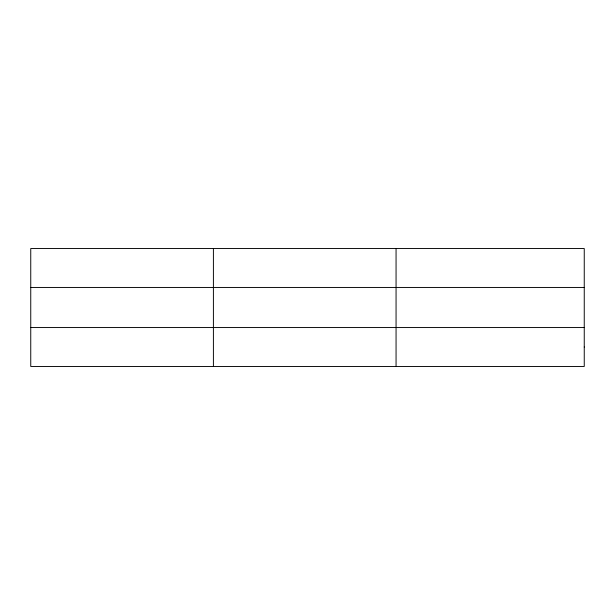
<?xml version="1.0" encoding="UTF-8"?>
<svg xmlns="http://www.w3.org/2000/svg" width="615" height="615" viewBox="0 0 615 615"><rect width="100%" height="100%" fill="white"/><g stroke="black" fill="none" stroke-linecap="round" stroke-linejoin="round"><path stroke-width="0.92" d="M213.405 248.537L213.405 366.463M396.06 248.537L396.06 366.463M30.75 287.451L584.25 287.451M30.75 327.549L584.25 327.549M584.25 347.006L584.25 366.463L30.75 366.463L30.75 248.537L584.25 248.537L584.25 347.006"/></g></svg>
